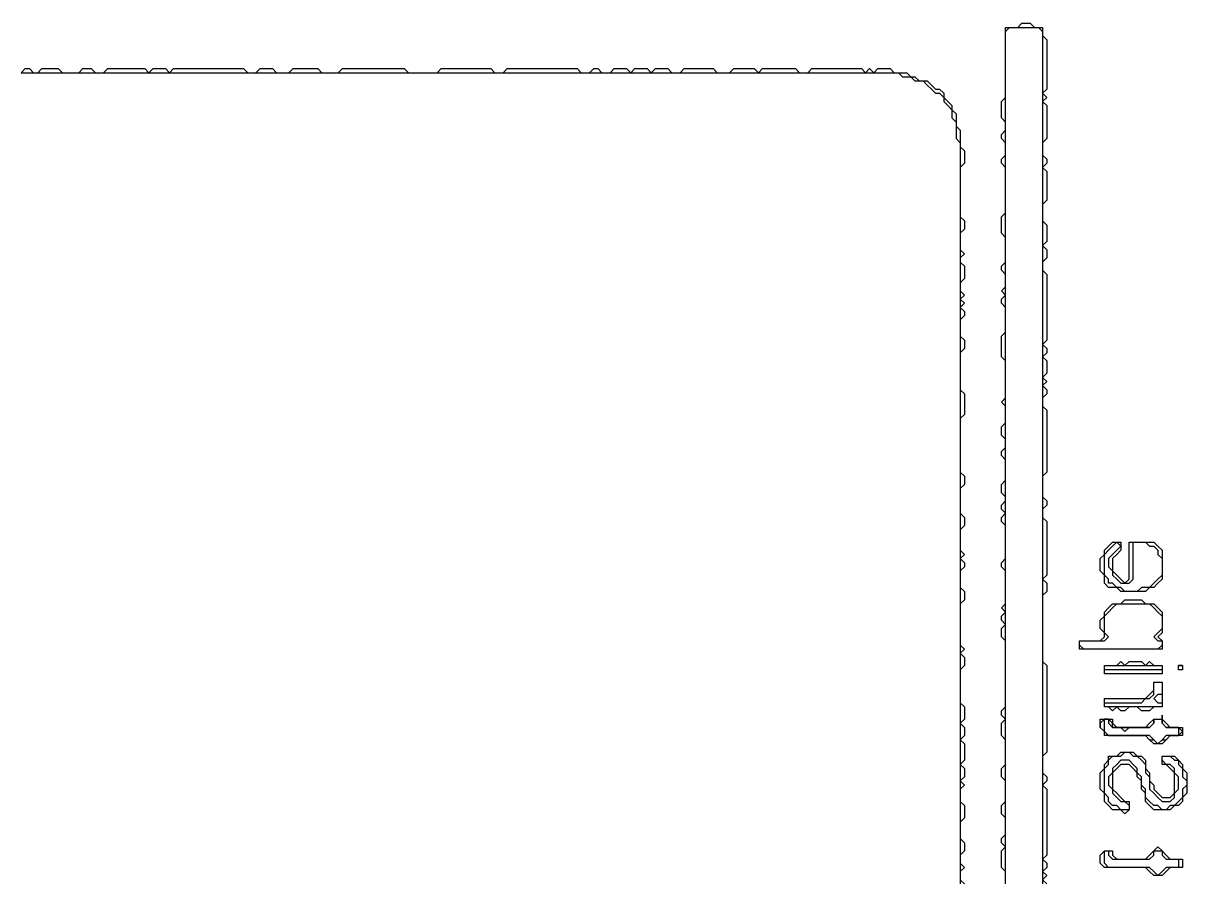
# Model space of a CAD drawing. Header units: metres. Extents: x 160 to 1373, y 49 to 936.
# Drawn here: x 1090.5 to 1373, y 708 to 916 of the extents above; entities that cross this region are included whole.
import ezdxf

# ---------------------------------------------------------------- set-up
doc = ezdxf.new("R2010")
doc.units = ezdxf.units.M

msp = doc.modelspace()

# ---------------------------------------------------------------- linework, layer by layer
for points in [[(1329, 707, 0), (1329, 708, 0), (1329, 709, 0), (1329, 710, 0), (1329, 711, 0), (1329, 712, 0), (1329, 713, 0), (1329, 714, 0), (1329, 715, 0), (1329, 716, 0), (1329, 717, 0), (1329, 718, 0), (1329, 719, 0), (1329, 720, 0), (1329, 721, 0), (1329, 722, 0), (1329, 723, 0), (1329, 724, 0), (1329, 725, 0), (1329, 726, 0), (1329, 727, 0), (1329, 728, 0), (1329, 729, 0), (1329, 730, 0), (1329, 731, 0), (1329, 732, 0), (1329, 733, 0), (1329, 734, 0), (1329, 735, 0), (1329, 736, 0), (1329, 737, 0), (1329, 738, 0), (1329, 739, 0), (1329, 740, 0), (1329, 741, 0), (1329, 742, 0), (1329, 743, 0), (1329, 744, 0), (1329, 745, 0), (1329, 746, 0), (1329, 747, 0), (1329, 748, 0), (1329, 749, 0), (1329, 750, 0), (1329, 751, 0), (1329, 752, 0), (1329, 753, 0), (1329, 754, 0), (1329, 755, 0), (1329, 756, 0), (1329, 757, 0), (1329, 758, 0), (1329, 759, 0), (1329, 760, 0), (1329, 761, 0), (1329, 762, 0), (1329, 763, 0), (1329, 764, 0), (1329, 765, 0), (1329, 766, 0), (1329, 767, 0), (1329, 768, 0), (1329, 769, 0), (1329, 770, 0), (1329, 771, 0), (1329, 772, 0), (1329, 773, 0), (1329, 774, 0), (1329, 775, 0), (1329, 776, 0), (1329, 777, 0), (1329, 778, 0), (1329, 779, 0), (1329, 780, 0), (1329, 781, 0), (1329, 782, 0), (1329, 783, 0), (1329, 784, 0), (1329, 785, 0), (1329, 786, 0), (1329, 787, 0), (1329, 788, 0), (1329, 789, 0), (1329, 790, 0), (1329, 791, 0), (1329, 792, 0), (1329, 793, 0), (1329, 794, 0), (1329, 795, 0), (1329, 796, 0), (1329, 797, 0), (1329, 798, 0), (1329, 799, 0), (1329, 800, 0), (1329, 801, 0), (1329, 802, 0), (1329, 803, 0), (1329, 804, 0), (1329, 805, 0), (1329, 806, 0), (1329, 807, 0), (1329, 808, 0), (1329, 809, 0), (1329, 810, 0), (1329, 811, 0), (1329, 812, 0), (1329, 813, 0), (1329, 814, 0), (1329, 815, 0), (1329, 816, 0), (1329, 817, 0), (1329, 818, 0), (1329, 819, 0), (1329, 820, 0), (1329, 821, 0), (1329, 822, 0), (1329, 823, 0), (1329, 824, 0), (1329, 825, 0), (1329, 826, 0), (1329, 827, 0), (1329, 828, 0), (1329, 829, 0), (1329, 830, 0), (1329, 831, 0), (1329, 832, 0), (1329, 833, 0), (1329, 834, 0), (1329, 835, 0), (1329, 836, 0), (1329, 837, 0), (1329, 838, 0), (1329, 839, 0), (1329, 840, 0), (1329, 841, 0), (1329, 842, 0), (1329, 843, 0), (1329, 844, 0), (1329, 845, 0), (1329, 846, 0), (1329, 847, 0), (1329, 848, 0), (1329, 849, 0), (1329, 850, 0), (1329, 851, 0), (1329, 852, 0), (1329, 853, 0), (1329, 854, 0), (1329, 855, 0), (1329, 856, 0), (1329, 857, 0), (1329, 858, 0), (1329, 859, 0), (1329, 860, 0), (1329, 861, 0), (1329, 862, 0), (1329, 863, 0), (1329, 864, 0), (1329, 865, 0), (1329, 866, 0), (1329, 867, 0), (1329, 868, 0), (1329, 869, 0), (1329, 870, 0), (1329, 871, 0), (1329, 872, 0), (1329, 873, 0), (1329, 874, 0), (1329, 875, 0), (1329, 876, 0), (1329, 877, 0), (1329, 878, 0), (1329, 879, 0), (1329, 880, 0), (1329, 881, 0), (1329, 882, 0), (1329, 883, 0), (1329, 884, 0), (1329, 885, 0), (1329, 886, 0), (1329, 887, 0), (1329, 888, 0), (1329, 889, 0), (1329, 890, 0), (1329, 891, 0), (1329, 892, 0), (1329, 893, 0), (1329, 894, 0), (1329, 895, 0), (1329, 896, 0), (1329, 897, 0), (1329, 898, 0), (1329, 899, 0), (1329, 900, 0), (1329, 901, 0), (1329, 902, 0), (1329, 903, 0), (1329, 904, 0), (1329, 905, 0), (1329, 906, 0), (1329, 907, 0), (1329, 908, 0), (1329, 909, 0), (1329, 910, 0), (1329, 911, 0), (1329, 912, 0), (1329, 913, 0), (1329, 914, 0), (1330, 915, 0), (1331, 915, 0), (1332, 915, 0), (1333, 915, 0), (1334, 915, 0), (1335, 915, 0), (1336, 915, 0), (1337, 915, 0), (1338, 914, 0), (1338, 913, 0), (1338, 912, 0), (1338, 911, 0), (1338, 910, 0), (1338, 909, 0), (1338, 908, 0), (1338, 907, 0), (1338, 906, 0), (1338, 905, 0), (1338, 904, 0), (1338, 903, 0), (1338, 902, 0), (1338, 901, 0), (1338, 900, 0), (1338, 899, 0), (1338, 898, 0), (1338, 897, 0), (1338, 896, 0), (1338, 895, 0), (1338, 894, 0), (1338, 893, 0), (1338, 892, 0), (1338, 891, 0), (1338, 890, 0), (1338, 889, 0), (1338, 888, 0), (1338, 887, 0), (1338, 886, 0), (1338, 885, 0), (1338, 884, 0), (1338, 883, 0), (1338, 882, 0), (1338, 881, 0), (1338, 880, 0), (1338, 879, 0), (1338, 878, 0), (1338, 877, 0), (1338, 876, 0), (1338, 875, 0), (1338, 874, 0), (1338, 873, 0), (1338, 872, 0), (1338, 871, 0), (1338, 870, 0), (1338, 869, 0), (1338, 868, 0), (1338, 867, 0), (1338, 866, 0), (1338, 865, 0), (1338, 864, 0), (1338, 863, 0), (1338, 862, 0), (1338, 861, 0), (1338, 860, 0), (1338, 859, 0), (1338, 858, 0), (1338, 857, 0), (1338, 856, 0), (1338, 855, 0), (1338, 854, 0), (1338, 853, 0), (1338, 852, 0), (1338, 851, 0), (1338, 850, 0), (1338, 849, 0), (1338, 848, 0), (1338, 847, 0), (1338, 846, 0), (1338, 845, 0), (1338, 844, 0), (1338, 843, 0), (1338, 842, 0), (1338, 841, 0), (1338, 840, 0), (1338, 839, 0), (1338, 838, 0), (1338, 837, 0), (1338, 836, 0), (1338, 835, 0), (1338, 834, 0), (1338, 833, 0), (1338, 832, 0), (1338, 831, 0), (1338, 830, 0), (1338, 829, 0), (1338, 828, 0), (1338, 827, 0), (1338, 826, 0), (1338, 825, 0), (1338, 824, 0), (1338, 823, 0), (1338, 822, 0), (1338, 821, 0), (1338, 820, 0), (1338, 819, 0), (1338, 818, 0), (1338, 817, 0), (1338, 816, 0), (1338, 815, 0), (1338, 814, 0), (1338, 813, 0), (1338, 812, 0), (1338, 811, 0), (1338, 810, 0), (1338, 809, 0), (1338, 808, 0), (1338, 807, 0), (1338, 806, 0), (1338, 805, 0), (1338, 804, 0), (1338, 803, 0), (1338, 802, 0), (1338, 801, 0), (1338, 800, 0), (1338, 799, 0), (1338, 798, 0), (1338, 797, 0), (1338, 796, 0), (1338, 795, 0), (1338, 794, 0), (1338, 793, 0), (1338, 792, 0), (1338, 791, 0), (1338, 790, 0), (1338, 789, 0), (1338, 788, 0), (1338, 787, 0), (1338, 786, 0), (1338, 785, 0), (1338, 784, 0), (1338, 783, 0), (1338, 782, 0), (1338, 781, 0), (1338, 780, 0), (1338, 779, 0), (1338, 778, 0), (1338, 777, 0), (1338, 776, 0), (1338, 775, 0), (1338, 774, 0), (1338, 773, 0), (1338, 772, 0), (1338, 771, 0), (1338, 770, 0), (1338, 769, 0), (1338, 768, 0), (1338, 767, 0), (1338, 766, 0), (1338, 765, 0), (1338, 764, 0), (1338, 763, 0), (1338, 762, 0), (1338, 761, 0), (1338, 760, 0), (1338, 759, 0), (1338, 758, 0), (1338, 757, 0), (1338, 756, 0), (1338, 755, 0), (1338, 754, 0), (1338, 753, 0), (1338, 752, 0), (1338, 751, 0), (1338, 750, 0), (1338, 749, 0), (1338, 748, 0), (1338, 747, 0), (1338, 746, 0), (1338, 745, 0), (1338, 744, 0), (1338, 743, 0), (1338, 742, 0), (1338, 741, 0), (1338, 740, 0), (1338, 739, 0), (1338, 738, 0), (1338, 737, 0), (1338, 736, 0), (1338, 735, 0), (1338, 734, 0), (1338, 733, 0), (1338, 732, 0), (1338, 731, 0), (1338, 730, 0), (1338, 729, 0), (1338, 728, 0), (1338, 727, 0), (1338, 726, 0), (1338, 725, 0), (1338, 724, 0), (1338, 723, 0), (1338, 722, 0), (1338, 721, 0), (1338, 720, 0), (1338, 719, 0), (1338, 718, 0), (1338, 717, 0), (1338, 716, 0), (1338, 715, 0), (1338, 714, 0), (1338, 713, 0), (1338, 712, 0), (1338, 711, 0), (1338, 710, 0), (1338, 709, 0), (1338, 708, 0), (1338, 707, 0)], [(1090, 904, 0), (1091, 904, 0), (1092, 904, 0), (1093, 904, 0), (1094, 904, 0), (1095, 904, 0), (1096, 904, 0), (1097, 904, 0), (1098, 904, 0), (1099, 904, 0), (1100, 904, 0), (1101, 904, 0), (1102, 904, 0), (1103, 904, 0), (1104, 904, 0), (1105, 904, 0), (1106, 904, 0), (1107, 904, 0), (1108, 904, 0), (1109, 904, 0), (1110, 904, 0), (1111, 904, 0), (1112, 904, 0), (1113, 904, 0), (1114, 904, 0), (1115, 904, 0), (1116, 904, 0), (1117, 904, 0), (1118, 904, 0), (1119, 904, 0), (1120, 904, 0), (1121, 904, 0), (1122, 904, 0), (1123, 904, 0), (1124, 904, 0), (1125, 904, 0), (1126, 904, 0), (1127, 904, 0), (1128, 904, 0), (1129, 904, 0), (1130, 904, 0), (1131, 904, 0), (1132, 904, 0), (1133, 904, 0), (1134, 904, 0), (1135, 904, 0), (1136, 904, 0), (1137, 904, 0), (1138, 904, 0), (1139, 904, 0), (1140, 904, 0), (1141, 904, 0), (1142, 904, 0), (1143, 904, 0), (1144, 904, 0), (1145, 904, 0), (1146, 904, 0), (1147, 904, 0), (1148, 904, 0), (1149, 904, 0), (1150, 904, 0), (1151, 904, 0), (1152, 904, 0), (1153, 904, 0), (1154, 904, 0), (1155, 904, 0), (1156, 904, 0), (1157, 904, 0), (1158, 904, 0), (1159, 904, 0), (1160, 904, 0), (1161, 904, 0), (1162, 904, 0), (1163, 904, 0), (1164, 904, 0), (1165, 904, 0), (1166, 904, 0), (1167, 904, 0), (1168, 904, 0), (1169, 904, 0), (1170, 904, 0), (1171, 904, 0), (1172, 904, 0), (1173, 904, 0), (1174, 904, 0), (1175, 904, 0), (1176, 904, 0), (1177, 904, 0), (1178, 904, 0), (1179, 904, 0), (1180, 904, 0), (1181, 904, 0), (1182, 904, 0), (1183, 904, 0), (1184, 904, 0), (1185, 904, 0), (1186, 904, 0), (1187, 904, 0), (1188, 904, 0), (1189, 904, 0), (1190, 904, 0), (1191, 904, 0), (1192, 904, 0), (1193, 904, 0), (1194, 904, 0), (1195, 904, 0), (1196, 904, 0), (1197, 904, 0), (1198, 904, 0), (1199, 904, 0), (1200, 904, 0), (1201, 904, 0), (1202, 904, 0), (1203, 904, 0), (1204, 904, 0), (1205, 904, 0), (1206, 904, 0), (1207, 904, 0), (1208, 904, 0), (1209, 904, 0), (1210, 904, 0), (1211, 904, 0), (1212, 904, 0), (1213, 904, 0), (1214, 904, 0), (1215, 904, 0), (1216, 904, 0), (1217, 904, 0), (1218, 904, 0), (1219, 904, 0), (1220, 904, 0), (1221, 904, 0), (1222, 904, 0), (1223, 904, 0), (1224, 904, 0), (1225, 904, 0), (1226, 904, 0), (1227, 904, 0), (1228, 904, 0), (1229, 904, 0), (1230, 904, 0), (1231, 904, 0), (1232, 904, 0), (1233, 904, 0), (1234, 904, 0), (1235, 904, 0), (1236, 904, 0), (1237, 904, 0), (1238, 904, 0), (1239, 904, 0), (1240, 904, 0), (1241, 904, 0), (1242, 904, 0), (1243, 904, 0), (1244, 904, 0), (1245, 904, 0), (1246, 904, 0), (1247, 904, 0), (1248, 904, 0), (1249, 904, 0), (1250, 904, 0), (1251, 904, 0), (1252, 904, 0), (1253, 904, 0), (1254, 904, 0), (1255, 904, 0), (1256, 904, 0), (1257, 904, 0), (1258, 904, 0), (1259, 904, 0), (1260, 904, 0), (1261, 904, 0), (1262, 904, 0), (1263, 904, 0), (1264, 904, 0), (1265, 904, 0), (1266, 904, 0), (1267, 904, 0), (1268, 904, 0), (1269, 904, 0), (1270, 904, 0), (1271, 904, 0), (1272, 904, 0), (1273, 904, 0), (1274, 904, 0), (1275, 904, 0), (1276, 904, 0), (1277, 904, 0), (1278, 904, 0), (1279, 904, 0), (1280, 904, 0), (1281, 904, 0), (1282, 904, 0), (1283, 904, 0), (1284, 904, 0), (1285, 904, 0), (1286, 904, 0), (1287, 904, 0), (1288, 904, 0), (1289, 904, 0), (1290, 904, 0), (1291, 904, 0), (1292, 904, 0), (1293, 904, 0), (1294, 904, 0), (1295, 904, 0), (1296, 904, 0), (1297, 904, 0), (1298, 904, 0), (1299, 904, 0), (1300, 904, 0), (1301, 904, 0), (1302, 904, 0), (1303, 904, 0), (1304, 903, 0), (1305, 903, 0), (1306, 903, 0), (1307, 902, 0), (1308, 902, 0), (1309, 902, 0), (1310, 901, 0), (1311, 900, 0), (1312, 899, 0), (1313, 899, 0), (1314, 898, 0), (1314, 897, 0), (1315, 896, 0), (1316, 895, 0), (1316, 894, 0), (1316, 893, 0), (1317, 892, 0), (1317, 891, 0), (1317, 890, 0), (1317, 889, 0), (1317, 888, 0), (1318, 887, 0), (1318, 886, 0), (1318, 885, 0), (1318, 884, 0), (1318, 883, 0), (1318, 882, 0), (1318, 881, 0), (1318, 880, 0), (1318, 879, 0), (1318, 878, 0), (1318, 877, 0), (1318, 876, 0), (1318, 875, 0), (1318, 874, 0), (1318, 873, 0), (1318, 872, 0), (1318, 871, 0), (1318, 870, 0), (1318, 869, 0), (1318, 868, 0), (1318, 867, 0), (1318, 866, 0), (1318, 865, 0), (1318, 864, 0), (1318, 863, 0), (1318, 862, 0), (1318, 861, 0), (1318, 860, 0), (1318, 859, 0), (1318, 858, 0), (1318, 857, 0), (1318, 856, 0), (1318, 855, 0), (1318, 854, 0), (1318, 853, 0), (1318, 852, 0), (1318, 851, 0), (1318, 850, 0), (1318, 849, 0), (1318, 848, 0), (1318, 847, 0), (1318, 846, 0), (1318, 845, 0), (1318, 844, 0), (1318, 843, 0), (1318, 842, 0), (1318, 841, 0), (1318, 840, 0), (1318, 839, 0), (1318, 838, 0), (1318, 837, 0), (1318, 836, 0), (1318, 835, 0), (1318, 834, 0), (1318, 833, 0), (1318, 832, 0), (1318, 831, 0), (1318, 830, 0), (1318, 829, 0), (1318, 828, 0), (1318, 827, 0), (1318, 826, 0), (1318, 825, 0), (1318, 824, 0), (1318, 823, 0), (1318, 822, 0), (1318, 821, 0), (1318, 820, 0), (1318, 819, 0), (1318, 818, 0), (1318, 817, 0), (1318, 816, 0), (1318, 815, 0), (1318, 814, 0), (1318, 813, 0), (1318, 812, 0), (1318, 811, 0), (1318, 810, 0), (1318, 809, 0), (1318, 808, 0), (1318, 807, 0), (1318, 806, 0), (1318, 805, 0), (1318, 804, 0), (1318, 803, 0), (1318, 802, 0), (1318, 801, 0), (1318, 800, 0), (1318, 799, 0), (1318, 798, 0), (1318, 797, 0), (1318, 796, 0), (1318, 795, 0), (1318, 794, 0), (1318, 793, 0), (1318, 792, 0), (1318, 791, 0), (1318, 790, 0), (1318, 789, 0), (1318, 788, 0), (1318, 787, 0), (1318, 786, 0), (1318, 785, 0), (1318, 784, 0), (1318, 783, 0), (1318, 782, 0), (1318, 781, 0), (1318, 780, 0), (1318, 779, 0), (1318, 778, 0), (1318, 777, 0), (1318, 776, 0), (1318, 775, 0), (1318, 774, 0), (1318, 773, 0), (1318, 772, 0), (1318, 771, 0), (1318, 770, 0), (1318, 769, 0), (1318, 768, 0), (1318, 767, 0), (1318, 766, 0), (1318, 765, 0), (1318, 764, 0), (1318, 763, 0), (1318, 762, 0), (1318, 761, 0), (1318, 760, 0), (1318, 759, 0), (1318, 758, 0), (1318, 757, 0), (1318, 756, 0), (1318, 755, 0), (1318, 754, 0), (1318, 753, 0), (1318, 752, 0), (1318, 751, 0), (1318, 750, 0), (1318, 749, 0), (1318, 748, 0), (1318, 747, 0), (1318, 746, 0), (1318, 745, 0), (1318, 744, 0), (1318, 743, 0), (1318, 742, 0), (1318, 741, 0), (1318, 740, 0), (1318, 739, 0), (1318, 738, 0), (1318, 737, 0), (1318, 736, 0), (1318, 735, 0), (1318, 734, 0), (1318, 733, 0), (1318, 732, 0), (1318, 731, 0), (1318, 730, 0), (1318, 729, 0), (1318, 728, 0), (1318, 727, 0), (1318, 726, 0), (1318, 725, 0), (1318, 724, 0), (1318, 723, 0), (1318, 722, 0), (1318, 721, 0), (1318, 720, 0), (1318, 719, 0), (1318, 718, 0), (1318, 717, 0), (1318, 716, 0), (1318, 715, 0), (1318, 714, 0), (1318, 713, 0), (1318, 712, 0), (1318, 711, 0), (1318, 710, 0), (1318, 709, 0), (1318, 708, 0), (1318, 707, 0)]]:
    msp.add_polyline3d(points)
for points in [[(1358, 778, 0), (1357, 779, 0), (1356, 779, 0), (1355, 780, 0), (1354, 780, 0), (1354, 781, 0), (1353, 782, 0), (1353, 783, 0), (1353, 784, 0), (1353, 785, 0), (1353, 786, 0), (1353, 787, 0), (1354, 788, 0), (1355, 789, 0), (1356, 790, 0), (1357, 789, 0), (1356, 788, 0), (1355, 787, 0), (1354, 786, 0), (1354, 785, 0), (1354, 784, 0), (1355, 783, 0), (1355, 782, 0), (1356, 781, 0), (1357, 780, 0), (1358, 780, 0), (1359, 780, 0), (1360, 781, 0), (1360, 782, 0), (1360, 783, 0), (1360, 784, 0), (1360, 785, 0), (1360, 786, 0), (1360, 787, 0), (1360, 788, 0), (1360, 789, 0), (1360, 790, 0), (1361, 790, 0), (1362, 790, 0), (1363, 790, 0), (1364, 789, 0), (1365, 789, 0), (1366, 788, 0), (1366, 787, 0), (1367, 786, 0), (1367, 785, 0), (1367, 784, 0), (1367, 783, 0), (1367, 782, 0), (1366, 781, 0), (1365, 780, 0), (1364, 779, 0), (1363, 779, 0), (1362, 779, 0), (1361, 778, 0), (1360, 778, 0), (1359, 778, 0)], [(1348, 764, 0), (1347, 765, 0), (1347, 766, 0), (1348, 766, 0), (1349, 766, 0), (1350, 766, 0), (1351, 766, 0), (1352, 766, 0), (1353, 766, 0), (1354, 767, 0), (1353, 768, 0), (1353, 769, 0), (1353, 770, 0), (1353, 771, 0), (1353, 772, 0), (1354, 773, 0), (1355, 774, 0), (1356, 775, 0), (1357, 775, 0), (1358, 775, 0), (1359, 775, 0), (1360, 775, 0), (1361, 775, 0), (1362, 775, 0), (1363, 775, 0), (1364, 775, 0), (1365, 774, 0), (1366, 773, 0), (1367, 772, 0), (1367, 771, 0), (1367, 770, 0), (1367, 769, 0), (1366, 768, 0), (1365, 767, 0), (1366, 766, 0), (1367, 766, 0), (1367, 765, 0), (1366, 764, 0), (1365, 764, 0), (1364, 764, 0), (1363, 764, 0), (1362, 764, 0), (1361, 764, 0), (1360, 764, 0), (1359, 764, 0), (1358, 764, 0), (1357, 764, 0), (1356, 764, 0), (1355, 764, 0), (1354, 764, 0), (1353, 764, 0), (1352, 764, 0), (1351, 764, 0), (1350, 764, 0), (1349, 764, 0)], [(1353, 759, 0), (1353, 760, 0), (1354, 760, 0), (1355, 760, 0), (1356, 760, 0), (1357, 760, 0), (1358, 760, 0), (1359, 760, 0), (1360, 760, 0), (1361, 760, 0), (1362, 760, 0), (1363, 760, 0), (1364, 760, 0), (1365, 760, 0), (1366, 760, 0), (1367, 760, 0), (1367, 759, 0), (1366, 759, 0), (1365, 759, 0), (1364, 759, 0), (1363, 759, 0), (1362, 759, 0), (1361, 759, 0), (1360, 759, 0), (1359, 759, 0), (1358, 759, 0), (1357, 759, 0), (1356, 759, 0), (1355, 759, 0), (1354, 759, 0)], [(1371, 759, 0), (1371, 760, 0), (1372, 760, 0), (1372, 759, 0)], [(1353, 750, 0), (1353, 751, 0), (1354, 751, 0), (1355, 751, 0), (1356, 751, 0), (1357, 751, 0), (1358, 751, 0), (1359, 751, 0), (1360, 751, 0), (1361, 751, 0), (1362, 751, 0), (1363, 752, 0), (1364, 752, 0), (1365, 753, 0), (1365, 754, 0), (1365, 755, 0), (1365, 756, 0), (1366, 756, 0), (1367, 756, 0), (1367, 755, 0), (1367, 754, 0), (1367, 753, 0), (1366, 753, 0), (1365, 752, 0), (1366, 751, 0), (1367, 751, 0), (1367, 750, 0), (1366, 750, 0), (1365, 750, 0), (1364, 750, 0), (1363, 750, 0), (1362, 750, 0), (1361, 750, 0), (1360, 750, 0), (1359, 750, 0), (1358, 750, 0), (1357, 750, 0), (1356, 750, 0), (1355, 750, 0), (1354, 750, 0)], [(1366, 741, 0), (1365, 742, 0), (1364, 743, 0), (1363, 743, 0), (1362, 743, 0), (1361, 743, 0), (1360, 743, 0), (1359, 743, 0), (1358, 743, 0), (1357, 743, 0), (1356, 743, 0), (1355, 743, 0), (1354, 743, 0), (1353, 744, 0), (1353, 745, 0), (1353, 746, 0), (1353, 747, 0), (1354, 747, 0), (1354, 746, 0), (1355, 745, 0), (1356, 745, 0), (1357, 745, 0), (1358, 744, 0), (1359, 745, 0), (1360, 745, 0), (1361, 745, 0), (1362, 745, 0), (1363, 745, 0), (1364, 745, 0), (1365, 746, 0), (1365, 747, 0), (1366, 747, 0), (1367, 747, 0), (1367, 746, 0), (1368, 745, 0), (1369, 745, 0), (1370, 745, 0), (1371, 745, 0), (1371, 744, 0), (1371, 743, 0), (1370, 743, 0), (1369, 743, 0), (1368, 743, 0), (1367, 742, 0)], [(1357, 725, 0), (1356, 726, 0), (1355, 726, 0), (1354, 727, 0), (1354, 728, 0), (1353, 729, 0), (1353, 730, 0), (1353, 731, 0), (1353, 732, 0), (1353, 733, 0), (1353, 734, 0), (1353, 735, 0), (1354, 736, 0), (1354, 737, 0), (1355, 738, 0), (1356, 738, 0), (1357, 738, 0), (1358, 739, 0), (1359, 739, 0), (1360, 738, 0), (1361, 738, 0), (1362, 737, 0), (1363, 736, 0), (1363, 735, 0), (1363, 734, 0), (1364, 733, 0), (1364, 732, 0), (1364, 731, 0), (1364, 730, 0), (1365, 729, 0), (1366, 728, 0), (1367, 727, 0), (1368, 727, 0), (1369, 727, 0), (1370, 728, 0), (1370, 729, 0), (1371, 730, 0), (1371, 731, 0), (1371, 732, 0), (1371, 733, 0), (1370, 734, 0), (1370, 735, 0), (1369, 736, 0), (1368, 736, 0), (1367, 737, 0), (1367, 738, 0), (1368, 738, 0), (1369, 738, 0), (1370, 737, 0), (1371, 737, 0), (1371, 736, 0), (1372, 735, 0), (1372, 734, 0), (1372, 733, 0), (1373, 732, 0), (1373, 731, 0), (1372, 730, 0), (1372, 729, 0), (1372, 728, 0), (1371, 727, 0), (1370, 726, 0), (1369, 726, 0), (1368, 725, 0), (1367, 725, 0), (1366, 726, 0), (1365, 726, 0), (1364, 727, 0), (1363, 728, 0), (1363, 729, 0), (1363, 730, 0), (1362, 731, 0), (1362, 732, 0), (1362, 733, 0), (1361, 734, 0), (1361, 735, 0), (1360, 736, 0), (1359, 737, 0), (1358, 737, 0), (1357, 737, 0), (1356, 736, 0), (1355, 735, 0), (1355, 734, 0), (1354, 733, 0), (1354, 732, 0), (1354, 731, 0), (1355, 730, 0), (1355, 729, 0), (1356, 728, 0), (1357, 727, 0), (1358, 727, 0), (1359, 726, 0), (1359, 725, 0), (1358, 725, 0)], [(1366, 709, 0), (1365, 710, 0), (1364, 711, 0), (1363, 711, 0), (1362, 711, 0), (1361, 711, 0), (1360, 711, 0), (1359, 711, 0), (1358, 711, 0), (1357, 711, 0), (1356, 711, 0), (1355, 711, 0), (1354, 711, 0), (1353, 712, 0), (1353, 713, 0), (1353, 714, 0), (1353, 715, 0), (1354, 715, 0), (1354, 714, 0), (1355, 713, 0), (1356, 713, 0), (1357, 713, 0), (1358, 713, 0), (1359, 713, 0), (1360, 713, 0), (1361, 713, 0), (1362, 713, 0), (1363, 713, 0), (1364, 713, 0), (1365, 714, 0), (1365, 715, 0), (1366, 715, 0), (1367, 715, 0), (1367, 714, 0), (1368, 713, 0), (1369, 713, 0), (1370, 713, 0), (1371, 713, 0), (1371, 712, 0), (1371, 711, 0), (1370, 711, 0), (1369, 711, 0), (1368, 711, 0), (1367, 710, 0)]]:
    msp.add_polyline3d(points, close=True)
at = {"layer": '1'}
for points in [[(1329, 707, 0), (1329, 708, 0), (1329, 709, 0), (1329, 710, 0), (1328, 711, 0), (1328, 712, 0), (1328, 713, 0), (1328, 714, 0), (1328, 715, 0), (1329, 716, 0), (1328, 717, 0), (1328, 718, 0), (1329, 719, 0), (1329, 720, 0), (1329, 721, 0), (1329, 722, 0), (1329, 723, 0), (1328, 724, 0), (1328, 725, 0), (1328, 726, 0), (1329, 727, 0), (1329, 728, 0), (1329, 729, 0), (1329, 730, 0), (1329, 731, 0), (1329, 732, 0), (1328, 733, 0), (1328, 734, 0), (1328, 735, 0), (1329, 736, 0), (1329, 737, 0), (1329, 738, 0), (1329, 739, 0), (1329, 740, 0), (1329, 741, 0), (1329, 742, 0), (1328, 743, 0), (1328, 744, 0), (1328, 745, 0), (1328, 746, 0), (1329, 747, 0), (1328, 748, 0), (1328, 749, 0), (1329, 750, 0), (1329, 751, 0), (1329, 752, 0), (1329, 753, 0), (1329, 754, 0), (1329, 755, 0), (1329, 756, 0), (1329, 757, 0), (1329, 758, 0), (1329, 759, 0), (1329, 760, 0), (1329, 761, 0), (1329, 762, 0), (1329, 763, 0), (1329, 764, 0), (1329, 765, 0), (1329, 766, 0), (1328, 767, 0), (1328, 768, 0), (1328, 769, 0), (1329, 770, 0), (1328, 771, 0), (1328, 772, 0), (1329, 773, 0), (1328, 774, 0), (1329, 775, 0), (1329, 776, 0), (1329, 777, 0), (1329, 778, 0), (1329, 779, 0), (1329, 780, 0), (1329, 781, 0), (1329, 782, 0), (1329, 783, 0), (1328, 784, 0), (1328, 785, 0), (1329, 786, 0), (1329, 787, 0), (1329, 788, 0), (1329, 789, 0), (1329, 790, 0), (1329, 791, 0), (1329, 792, 0), (1329, 793, 0), (1329, 794, 0), (1328, 795, 0), (1328, 796, 0), (1329, 797, 0), (1328, 798, 0), (1328, 799, 0), (1329, 800, 0), (1329, 801, 0), (1328, 802, 0), (1328, 803, 0), (1328, 804, 0), (1329, 805, 0), (1329, 806, 0), (1329, 807, 0), (1329, 808, 0), (1329, 809, 0), (1329, 810, 0), (1328, 811, 0), (1328, 812, 0), (1329, 813, 0), (1329, 814, 0), (1329, 815, 0), (1328, 816, 0), (1328, 817, 0), (1328, 818, 0), (1329, 819, 0), (1329, 820, 0), (1329, 821, 0), (1329, 822, 0), (1329, 823, 0), (1328, 824, 0), (1329, 825, 0), (1329, 826, 0), (1329, 827, 0), (1329, 828, 0), (1329, 829, 0), (1329, 830, 0), (1329, 831, 0), (1329, 832, 0), (1329, 833, 0), (1329, 834, 0), (1328, 835, 0), (1328, 836, 0), (1328, 837, 0), (1328, 838, 0), (1328, 839, 0), (1328, 840, 0), (1329, 841, 0), (1329, 842, 0), (1329, 843, 0), (1329, 844, 0), (1329, 845, 0), (1329, 846, 0), (1329, 847, 0), (1328, 848, 0), (1328, 849, 0), (1329, 850, 0), (1328, 851, 0), (1329, 852, 0), (1329, 853, 0), (1329, 854, 0), (1329, 855, 0), (1328, 856, 0), (1328, 857, 0), (1329, 858, 0), (1329, 859, 0), (1329, 860, 0), (1329, 861, 0), (1329, 862, 0), (1329, 863, 0), (1329, 864, 0), (1328, 865, 0), (1328, 866, 0), (1328, 867, 0), (1328, 868, 0), (1328, 869, 0), (1329, 870, 0), (1329, 871, 0), (1329, 872, 0), (1329, 873, 0), (1329, 874, 0), (1329, 875, 0), (1329, 876, 0), (1329, 877, 0), (1329, 878, 0), (1329, 879, 0), (1329, 880, 0), (1329, 881, 0), (1328, 882, 0), (1328, 883, 0), (1329, 884, 0), (1329, 885, 0), (1329, 886, 0), (1329, 887, 0), (1328, 888, 0), (1328, 889, 0), (1329, 890, 0), (1329, 891, 0), (1329, 892, 0), (1328, 893, 0), (1328, 894, 0), (1328, 895, 0), (1328, 896, 0), (1328, 897, 0), (1329, 898, 0), (1329, 899, 0), (1329, 900, 0), (1329, 901, 0), (1329, 902, 0), (1329, 903, 0), (1329, 904, 0), (1329, 905, 0), (1329, 906, 0), (1329, 907, 0), (1329, 908, 0), (1329, 909, 0), (1329, 910, 0), (1329, 911, 0), (1329, 912, 0), (1329, 913, 0), (1329, 914, 0), (1329, 915, 0), (1330, 915, 0), (1331, 915, 0), (1332, 915, 0), (1333, 916, 0), (1334, 916, 0), (1335, 916, 0), (1336, 915, 0), (1337, 915, 0), (1338, 915, 0), (1338, 914, 0), (1338, 913, 0), (1339, 912, 0), (1339, 911, 0), (1339, 910, 0), (1339, 909, 0), (1339, 908, 0), (1339, 907, 0), (1339, 906, 0), (1339, 905, 0), (1339, 904, 0), (1339, 903, 0), (1339, 902, 0), (1339, 901, 0), (1339, 900, 0), (1338, 899, 0), (1339, 898, 0), (1338, 897, 0), (1339, 896, 0), (1339, 895, 0), (1339, 894, 0), (1339, 893, 0), (1339, 892, 0), (1339, 891, 0), (1339, 890, 0), (1339, 889, 0), (1339, 888, 0), (1338, 887, 0), (1338, 886, 0), (1338, 885, 0), (1338, 884, 0), (1339, 883, 0), (1339, 882, 0), (1338, 881, 0), (1339, 880, 0), (1339, 879, 0), (1339, 878, 0), (1339, 877, 0), (1339, 876, 0), (1339, 875, 0), (1339, 874, 0), (1339, 873, 0), (1338, 872, 0), (1338, 871, 0), (1338, 870, 0), (1338, 869, 0), (1338, 868, 0), (1339, 867, 0), (1339, 866, 0), (1339, 865, 0), (1339, 864, 0), (1339, 863, 0), (1338, 862, 0), (1339, 861, 0), (1339, 860, 0), (1339, 859, 0), (1338, 858, 0), (1338, 857, 0), (1338, 856, 0), (1339, 855, 0), (1339, 854, 0), (1339, 853, 0), (1339, 852, 0), (1339, 851, 0), (1339, 850, 0), (1339, 849, 0), (1339, 848, 0), (1339, 847, 0), (1339, 846, 0), (1339, 845, 0), (1339, 844, 0), (1339, 843, 0), (1339, 842, 0), (1339, 841, 0), (1339, 840, 0), (1339, 839, 0), (1338, 838, 0), (1339, 837, 0), (1339, 836, 0), (1338, 835, 0), (1339, 834, 0), (1339, 833, 0), (1339, 832, 0), (1339, 831, 0), (1338, 830, 0), (1339, 829, 0), (1338, 828, 0), (1339, 827, 0), (1339, 826, 0), (1338, 825, 0), (1338, 824, 0), (1338, 823, 0), (1339, 822, 0), (1339, 821, 0), (1339, 820, 0), (1339, 819, 0), (1339, 818, 0), (1339, 817, 0), (1339, 816, 0), (1339, 815, 0), (1339, 814, 0), (1339, 813, 0), (1339, 812, 0), (1339, 811, 0), (1339, 810, 0), (1339, 809, 0), (1339, 808, 0), (1339, 807, 0), (1338, 806, 0), (1338, 805, 0), (1338, 804, 0), (1338, 803, 0), (1338, 802, 0), (1338, 801, 0), (1339, 800, 0), (1339, 799, 0), (1338, 798, 0), (1338, 797, 0), (1338, 796, 0), (1339, 795, 0), (1339, 794, 0), (1339, 793, 0), (1339, 792, 0), (1339, 791, 0), (1339, 790, 0), (1339, 789, 0), (1339, 788, 0), (1339, 787, 0), (1339, 786, 0), (1339, 785, 0), (1339, 784, 0), (1339, 783, 0), (1339, 782, 0), (1338, 781, 0), (1339, 780, 0), (1339, 779, 0), (1339, 778, 0), (1338, 777, 0), (1338, 776, 0), (1338, 775, 0), (1338, 774, 0), (1338, 773, 0), (1338, 772, 0), (1338, 771, 0), (1338, 770, 0), (1338, 769, 0), (1338, 768, 0), (1338, 767, 0), (1338, 766, 0), (1338, 765, 0), (1338, 764, 0), (1338, 763, 0), (1338, 762, 0), (1338, 761, 0), (1339, 760, 0), (1339, 759, 0), (1339, 758, 0), (1339, 757, 0), (1339, 756, 0), (1339, 755, 0), (1339, 754, 0), (1339, 753, 0), (1339, 752, 0), (1339, 751, 0), (1339, 750, 0), (1339, 749, 0), (1339, 748, 0), (1339, 747, 0), (1339, 746, 0), (1339, 745, 0), (1339, 744, 0), (1339, 743, 0), (1339, 742, 0), (1339, 741, 0), (1339, 740, 0), (1339, 739, 0), (1338, 738, 0), (1338, 737, 0), (1338, 736, 0), (1338, 735, 0), (1338, 734, 0), (1339, 733, 0), (1339, 732, 0), (1338, 731, 0), (1339, 730, 0), (1339, 729, 0), (1339, 728, 0), (1339, 727, 0), (1339, 726, 0), (1339, 725, 0), (1339, 724, 0), (1339, 723, 0), (1339, 722, 0), (1339, 721, 0), (1339, 720, 0), (1339, 719, 0), (1339, 718, 0), (1339, 717, 0), (1339, 716, 0), (1339, 715, 0), (1339, 714, 0), (1338, 713, 0), (1339, 712, 0), (1339, 711, 0), (1338, 710, 0), (1339, 709, 0), (1338, 708, 0), (1339, 707, 0)], [(1090, 904, 0), (1091, 905, 0), (1092, 905, 0), (1093, 904, 0), (1094, 904, 0), (1095, 905, 0), (1096, 905, 0), (1097, 905, 0), (1098, 905, 0), (1099, 905, 0), (1100, 904, 0), (1101, 904, 0), (1102, 904, 0), (1103, 904, 0), (1104, 904, 0), (1105, 905, 0), (1106, 905, 0), (1107, 905, 0), (1108, 904, 0), (1109, 904, 0), (1110, 904, 0), (1111, 905, 0), (1112, 905, 0), (1113, 905, 0), (1114, 905, 0), (1115, 905, 0), (1116, 905, 0), (1117, 905, 0), (1118, 905, 0), (1119, 905, 0), (1120, 905, 0), (1121, 904, 0), (1122, 905, 0), (1123, 905, 0), (1124, 905, 0), (1125, 905, 0), (1126, 904, 0), (1127, 905, 0), (1128, 905, 0), (1129, 905, 0), (1130, 905, 0), (1131, 905, 0), (1132, 905, 0), (1133, 905, 0), (1134, 905, 0), (1135, 905, 0), (1136, 905, 0), (1137, 905, 0), (1138, 905, 0), (1139, 905, 0), (1140, 905, 0), (1141, 905, 0), (1142, 905, 0), (1143, 905, 0), (1144, 905, 0), (1145, 904, 0), (1146, 904, 0), (1147, 904, 0), (1148, 905, 0), (1149, 905, 0), (1150, 905, 0), (1151, 905, 0), (1152, 904, 0), (1153, 904, 0), (1154, 904, 0), (1155, 904, 0), (1156, 905, 0), (1157, 905, 0), (1158, 905, 0), (1159, 905, 0), (1160, 905, 0), (1161, 905, 0), (1162, 905, 0), (1163, 904, 0), (1164, 904, 0), (1165, 904, 0), (1166, 904, 0), (1167, 904, 0), (1168, 905, 0), (1169, 905, 0), (1170, 905, 0), (1171, 905, 0), (1172, 905, 0), (1173, 905, 0), (1174, 905, 0), (1175, 905, 0), (1176, 905, 0), (1177, 905, 0), (1178, 905, 0), (1179, 905, 0), (1180, 905, 0), (1181, 905, 0), (1182, 905, 0), (1183, 905, 0), (1184, 904, 0), (1185, 904, 0), (1186, 904, 0), (1187, 904, 0), (1188, 904, 0), (1189, 904, 0), (1190, 904, 0), (1191, 904, 0), (1192, 905, 0), (1193, 905, 0), (1194, 905, 0), (1195, 905, 0), (1196, 905, 0), (1197, 905, 0), (1198, 905, 0), (1199, 905, 0), (1200, 905, 0), (1201, 905, 0), (1202, 905, 0), (1203, 905, 0), (1204, 905, 0), (1205, 904, 0), (1206, 904, 0), (1207, 904, 0), (1208, 905, 0), (1209, 905, 0), (1210, 905, 0), (1211, 905, 0), (1212, 905, 0), (1213, 905, 0), (1214, 905, 0), (1215, 905, 0), (1216, 905, 0), (1217, 905, 0), (1218, 905, 0), (1219, 905, 0), (1220, 905, 0), (1221, 905, 0), (1222, 905, 0), (1223, 905, 0), (1224, 905, 0), (1225, 905, 0), (1226, 904, 0), (1227, 904, 0), (1228, 904, 0), (1229, 905, 0), (1230, 905, 0), (1231, 904, 0), (1232, 904, 0), (1233, 904, 0), (1234, 905, 0), (1235, 905, 0), (1236, 905, 0), (1237, 905, 0), (1238, 904, 0), (1239, 905, 0), (1240, 905, 0), (1241, 905, 0), (1242, 905, 0), (1243, 904, 0), (1244, 905, 0), (1245, 905, 0), (1246, 905, 0), (1247, 905, 0), (1248, 904, 0), (1249, 904, 0), (1250, 904, 0), (1251, 905, 0), (1252, 905, 0), (1253, 905, 0), (1254, 905, 0), (1255, 905, 0), (1256, 905, 0), (1257, 905, 0), (1258, 905, 0), (1259, 904, 0), (1260, 904, 0), (1261, 904, 0), (1262, 904, 0), (1263, 905, 0), (1264, 905, 0), (1265, 905, 0), (1266, 905, 0), (1267, 905, 0), (1268, 905, 0), (1269, 904, 0), (1270, 905, 0), (1271, 905, 0), (1272, 905, 0), (1273, 905, 0), (1274, 905, 0), (1275, 905, 0), (1276, 905, 0), (1277, 905, 0), (1278, 905, 0), (1279, 904, 0), (1280, 904, 0), (1281, 904, 0), (1282, 905, 0), (1283, 905, 0), (1284, 905, 0), (1285, 905, 0), (1286, 905, 0), (1287, 905, 0), (1288, 905, 0), (1289, 905, 0), (1290, 905, 0), (1291, 905, 0), (1292, 905, 0), (1293, 905, 0), (1294, 905, 0), (1295, 904, 0), (1296, 905, 0), (1297, 904, 0), (1298, 905, 0), (1299, 905, 0), (1300, 905, 0), (1301, 905, 0), (1302, 904, 0), (1303, 904, 0), (1304, 904, 0), (1305, 904, 0), (1306, 903, 0), (1307, 903, 0), (1308, 902, 0), (1309, 902, 0), (1310, 902, 0), (1311, 901, 0), (1312, 900, 0), (1313, 900, 0), (1314, 899, 0), (1314, 898, 0), (1315, 897, 0), (1316, 896, 0), (1316, 895, 0), (1317, 894, 0), (1317, 893, 0), (1317, 892, 0), (1317, 891, 0), (1318, 890, 0), (1318, 889, 0), (1318, 888, 0), (1318, 887, 0), (1318, 886, 0), (1319, 885, 0), (1319, 884, 0), (1319, 883, 0), (1319, 882, 0), (1318, 881, 0), (1318, 880, 0), (1318, 879, 0), (1318, 878, 0), (1318, 877, 0), (1318, 876, 0), (1318, 875, 0), (1318, 874, 0), (1318, 873, 0), (1318, 872, 0), (1318, 871, 0), (1318, 870, 0), (1318, 869, 0), (1319, 868, 0), (1319, 867, 0), (1319, 866, 0), (1318, 865, 0), (1318, 864, 0), (1318, 863, 0), (1318, 862, 0), (1318, 861, 0), (1319, 860, 0), (1318, 859, 0), (1318, 858, 0), (1319, 857, 0), (1319, 856, 0), (1319, 855, 0), (1319, 854, 0), (1318, 853, 0), (1318, 852, 0), (1318, 851, 0), (1319, 850, 0), (1318, 849, 0), (1319, 848, 0), (1318, 847, 0), (1319, 846, 0), (1319, 845, 0), (1318, 844, 0), (1318, 843, 0), (1318, 842, 0), (1318, 841, 0), (1318, 840, 0), (1319, 839, 0), (1319, 838, 0), (1319, 837, 0), (1318, 836, 0), (1318, 835, 0), (1318, 834, 0), (1318, 833, 0), (1318, 832, 0), (1318, 831, 0), (1318, 830, 0), (1318, 829, 0), (1318, 828, 0), (1318, 827, 0), (1319, 826, 0), (1319, 825, 0), (1319, 824, 0), (1319, 823, 0), (1319, 822, 0), (1319, 821, 0), (1318, 820, 0), (1318, 819, 0), (1318, 818, 0), (1318, 817, 0), (1318, 816, 0), (1318, 815, 0), (1318, 814, 0), (1318, 813, 0), (1318, 812, 0), (1318, 811, 0), (1318, 810, 0), (1318, 809, 0), (1318, 808, 0), (1318, 807, 0), (1319, 806, 0), (1319, 805, 0), (1319, 804, 0), (1318, 803, 0), (1318, 802, 0), (1318, 801, 0), (1318, 800, 0), (1318, 799, 0), (1318, 798, 0), (1318, 797, 0), (1319, 796, 0), (1319, 795, 0), (1319, 794, 0), (1318, 793, 0), (1318, 792, 0), (1318, 791, 0), (1318, 790, 0), (1318, 789, 0), (1318, 788, 0), (1319, 787, 0), (1318, 786, 0), (1319, 785, 0), (1319, 784, 0), (1318, 783, 0), (1318, 782, 0), (1318, 781, 0), (1318, 780, 0), (1318, 779, 0), (1319, 778, 0), (1319, 777, 0), (1319, 776, 0), (1318, 775, 0), (1318, 774, 0), (1318, 773, 0), (1318, 772, 0), (1318, 771, 0), (1318, 770, 0), (1318, 769, 0), (1318, 768, 0), (1318, 767, 0), (1318, 766, 0), (1318, 765, 0), (1319, 764, 0), (1318, 763, 0), (1319, 762, 0), (1319, 761, 0), (1319, 760, 0), (1318, 759, 0), (1318, 758, 0), (1318, 757, 0), (1318, 756, 0), (1318, 755, 0), (1318, 754, 0), (1318, 753, 0), (1318, 752, 0), (1318, 751, 0), (1319, 750, 0), (1319, 749, 0), (1319, 748, 0), (1319, 747, 0), (1318, 746, 0), (1319, 745, 0), (1319, 744, 0), (1319, 743, 0), (1318, 742, 0), (1319, 741, 0), (1319, 740, 0), (1319, 739, 0), (1319, 738, 0), (1319, 737, 0), (1318, 736, 0), (1319, 735, 0), (1319, 734, 0), (1319, 733, 0), (1318, 732, 0), (1319, 731, 0), (1318, 730, 0), (1318, 729, 0), (1318, 728, 0), (1318, 727, 0), (1319, 726, 0), (1319, 725, 0), (1319, 724, 0), (1319, 723, 0), (1318, 722, 0), (1318, 721, 0), (1318, 720, 0), (1318, 719, 0), (1318, 718, 0), (1319, 717, 0), (1319, 716, 0), (1319, 715, 0), (1318, 714, 0), (1318, 713, 0), (1318, 712, 0), (1319, 711, 0), (1318, 710, 0), (1318, 709, 0), (1318, 708, 0), (1319, 707, 0)]]:
    msp.add_polyline3d(points, dxfattribs=at)
for points in [[(1357, 778, 0), (1356, 779, 0), (1355, 779, 0), (1354, 779, 0), (1353, 780, 0), (1353, 781, 0), (1353, 782, 0), (1352, 783, 0), (1352, 784, 0), (1352, 785, 0), (1352, 786, 0), (1353, 787, 0), (1353, 788, 0), (1354, 789, 0), (1355, 790, 0), (1356, 790, 0), (1357, 790, 0), (1357, 789, 0), (1357, 788, 0), (1356, 787, 0), (1355, 786, 0), (1355, 785, 0), (1355, 784, 0), (1355, 783, 0), (1356, 782, 0), (1357, 781, 0), (1358, 780, 0), (1359, 781, 0), (1359, 782, 0), (1359, 783, 0), (1359, 784, 0), (1359, 785, 0), (1359, 786, 0), (1359, 787, 0), (1359, 788, 0), (1359, 789, 0), (1359, 790, 0), (1360, 790, 0), (1361, 790, 0), (1362, 790, 0), (1363, 790, 0), (1364, 790, 0), (1365, 790, 0), (1366, 789, 0), (1367, 788, 0), (1367, 787, 0), (1367, 786, 0), (1367, 785, 0), (1367, 784, 0), (1367, 783, 0), (1367, 782, 0), (1367, 781, 0), (1366, 780, 0), (1365, 779, 0), (1364, 779, 0), (1363, 778, 0), (1362, 778, 0), (1361, 778, 0), (1360, 778, 0), (1359, 778, 0), (1358, 778, 0)], [(1347, 764, 0), (1347, 765, 0), (1347, 766, 0), (1348, 766, 0), (1349, 766, 0), (1350, 766, 0), (1351, 766, 0), (1352, 766, 0), (1353, 767, 0), (1353, 768, 0), (1352, 769, 0), (1352, 770, 0), (1352, 771, 0), (1353, 772, 0), (1353, 773, 0), (1354, 774, 0), (1355, 775, 0), (1356, 775, 0), (1357, 775, 0), (1358, 776, 0), (1359, 776, 0), (1360, 776, 0), (1361, 776, 0), (1362, 776, 0), (1363, 775, 0), (1364, 775, 0), (1365, 775, 0), (1366, 774, 0), (1367, 773, 0), (1367, 772, 0), (1367, 771, 0), (1367, 770, 0), (1367, 769, 0), (1367, 768, 0), (1366, 767, 0), (1367, 766, 0), (1367, 765, 0), (1367, 764, 0), (1366, 764, 0), (1365, 764, 0), (1364, 764, 0), (1363, 764, 0), (1362, 764, 0), (1361, 764, 0), (1360, 764, 0), (1359, 764, 0), (1358, 764, 0), (1357, 764, 0), (1356, 764, 0), (1355, 764, 0), (1354, 764, 0), (1353, 764, 0), (1352, 764, 0), (1351, 764, 0), (1350, 764, 0), (1349, 764, 0), (1348, 764, 0)], [(1353, 758, 0), (1353, 759, 0), (1353, 760, 0), (1354, 760, 0), (1355, 760, 0), (1356, 760, 0), (1357, 761, 0), (1358, 760, 0), (1359, 761, 0), (1360, 761, 0), (1361, 761, 0), (1362, 761, 0), (1363, 760, 0), (1364, 761, 0), (1365, 760, 0), (1366, 760, 0), (1367, 760, 0), (1367, 759, 0), (1367, 758, 0), (1366, 758, 0), (1365, 758, 0), (1364, 758, 0), (1363, 758, 0), (1362, 758, 0), (1361, 758, 0), (1360, 758, 0), (1359, 758, 0), (1358, 758, 0), (1357, 758, 0), (1356, 758, 0), (1355, 758, 0), (1354, 758, 0)], [(1371, 760, 0), (1372, 760, 0)], [(1355, 749, 0), (1354, 750, 0), (1353, 750, 0), (1353, 751, 0), (1353, 752, 0), (1354, 752, 0), (1355, 752, 0), (1356, 752, 0), (1357, 752, 0), (1358, 752, 0), (1359, 752, 0), (1360, 752, 0), (1361, 752, 0), (1362, 752, 0), (1363, 752, 0), (1364, 753, 0), (1365, 754, 0), (1365, 755, 0), (1365, 756, 0), (1366, 756, 0), (1367, 756, 0), (1367, 755, 0), (1367, 754, 0), (1367, 753, 0), (1367, 752, 0), (1367, 751, 0), (1367, 750, 0), (1366, 750, 0), (1365, 750, 0), (1364, 749, 0), (1363, 749, 0), (1362, 749, 0), (1361, 750, 0), (1360, 750, 0), (1359, 750, 0), (1358, 749, 0), (1357, 749, 0), (1356, 750, 0)], [(1365, 741, 0), (1364, 742, 0), (1363, 743, 0), (1362, 743, 0), (1361, 743, 0), (1360, 743, 0), (1359, 743, 0), (1358, 743, 0), (1357, 743, 0), (1356, 743, 0), (1355, 743, 0), (1354, 743, 0), (1353, 743, 0), (1353, 744, 0), (1352, 745, 0), (1352, 746, 0), (1352, 747, 0), (1353, 747, 0), (1354, 747, 0), (1355, 747, 0), (1355, 746, 0), (1356, 745, 0), (1357, 745, 0), (1358, 745, 0), (1359, 745, 0), (1360, 745, 0), (1361, 745, 0), (1362, 745, 0), (1363, 745, 0), (1364, 746, 0), (1365, 747, 0), (1365, 746, 0), (1364, 745, 0), (1363, 745, 0), (1362, 745, 0), (1361, 745, 0), (1360, 745, 0), (1359, 745, 0), (1358, 745, 0), (1357, 745, 0), (1356, 745, 0), (1355, 745, 0), (1355, 746, 0), (1354, 747, 0), (1353, 747, 0), (1352, 746, 0), (1352, 745, 0), (1353, 744, 0), (1354, 743, 0), (1355, 743, 0), (1356, 743, 0), (1357, 743, 0), (1358, 743, 0), (1359, 743, 0), (1360, 743, 0), (1361, 743, 0), (1362, 743, 0), (1363, 743, 0), (1364, 742, 0), (1365, 742, 0), (1366, 741, 0), (1367, 742, 0), (1368, 742, 0), (1369, 743, 0), (1370, 743, 0), (1371, 743, 0), (1372, 744, 0), (1371, 745, 0), (1370, 745, 0), (1369, 745, 0), (1368, 745, 0), (1367, 746, 0), (1367, 747, 0), (1367, 748, 0), (1367, 747, 0), (1368, 746, 0), (1369, 745, 0), (1370, 745, 0), (1371, 745, 0), (1372, 745, 0), (1372, 744, 0), (1372, 743, 0), (1371, 743, 0), (1370, 743, 0), (1369, 743, 0), (1368, 742, 0), (1367, 741, 0), (1366, 741, 0)], [(1358, 724, 0), (1357, 725, 0), (1356, 725, 0), (1355, 725, 0), (1354, 726, 0), (1353, 727, 0), (1353, 728, 0), (1353, 729, 0), (1352, 730, 0), (1352, 731, 0), (1352, 732, 0), (1352, 733, 0), (1352, 734, 0), (1353, 735, 0), (1353, 736, 0), (1354, 737, 0), (1354, 738, 0), (1355, 738, 0), (1356, 738, 0), (1357, 739, 0), (1358, 739, 0), (1359, 739, 0), (1360, 739, 0), (1361, 738, 0), (1362, 738, 0), (1363, 737, 0), (1363, 736, 0), (1363, 735, 0), (1364, 734, 0), (1364, 733, 0), (1364, 732, 0), (1365, 731, 0), (1365, 730, 0), (1366, 729, 0), (1367, 728, 0), (1368, 728, 0), (1369, 728, 0), (1370, 729, 0), (1370, 730, 0), (1370, 731, 0), (1370, 732, 0), (1370, 733, 0), (1370, 734, 0), (1369, 735, 0), (1368, 736, 0), (1367, 736, 0), (1367, 737, 0), (1367, 738, 0), (1368, 738, 0), (1369, 738, 0), (1370, 738, 0), (1371, 737, 0), (1372, 736, 0), (1372, 735, 0), (1373, 734, 0), (1373, 733, 0), (1373, 732, 0), (1373, 731, 0), (1373, 730, 0), (1373, 729, 0), (1372, 728, 0), (1372, 727, 0), (1371, 726, 0), (1370, 726, 0), (1369, 725, 0), (1368, 725, 0), (1367, 725, 0), (1366, 725, 0), (1365, 725, 0), (1364, 726, 0), (1363, 727, 0), (1363, 728, 0), (1363, 729, 0), (1362, 730, 0), (1362, 731, 0), (1362, 732, 0), (1361, 733, 0), (1361, 734, 0), (1360, 735, 0), (1359, 736, 0), (1358, 736, 0), (1357, 736, 0), (1356, 735, 0), (1355, 734, 0), (1355, 733, 0), (1355, 732, 0), (1355, 731, 0), (1355, 730, 0), (1356, 729, 0), (1357, 728, 0), (1358, 727, 0), (1359, 727, 0), (1359, 726, 0), (1359, 725, 0)], [(1365, 709, 0), (1364, 710, 0), (1363, 711, 0), (1362, 711, 0), (1361, 711, 0), (1360, 711, 0), (1359, 711, 0), (1358, 711, 0), (1357, 711, 0), (1356, 711, 0), (1355, 711, 0), (1354, 711, 0), (1353, 711, 0), (1352, 712, 0), (1352, 713, 0), (1352, 714, 0), (1353, 715, 0), (1354, 715, 0), (1355, 715, 0), (1355, 714, 0), (1356, 713, 0), (1357, 713, 0), (1358, 713, 0), (1359, 713, 0), (1360, 713, 0), (1361, 713, 0), (1362, 713, 0), (1363, 713, 0), (1364, 714, 0), (1365, 715, 0), (1366, 716, 0), (1367, 715, 0), (1368, 714, 0), (1369, 713, 0), (1370, 713, 0), (1371, 713, 0), (1372, 713, 0), (1372, 712, 0), (1372, 711, 0), (1371, 711, 0), (1370, 711, 0), (1369, 711, 0), (1368, 710, 0), (1367, 709, 0), (1366, 709, 0)]]:
    msp.add_polyline3d(points, close=True, dxfattribs=at)

doc.saveas('drawing.dxf')
